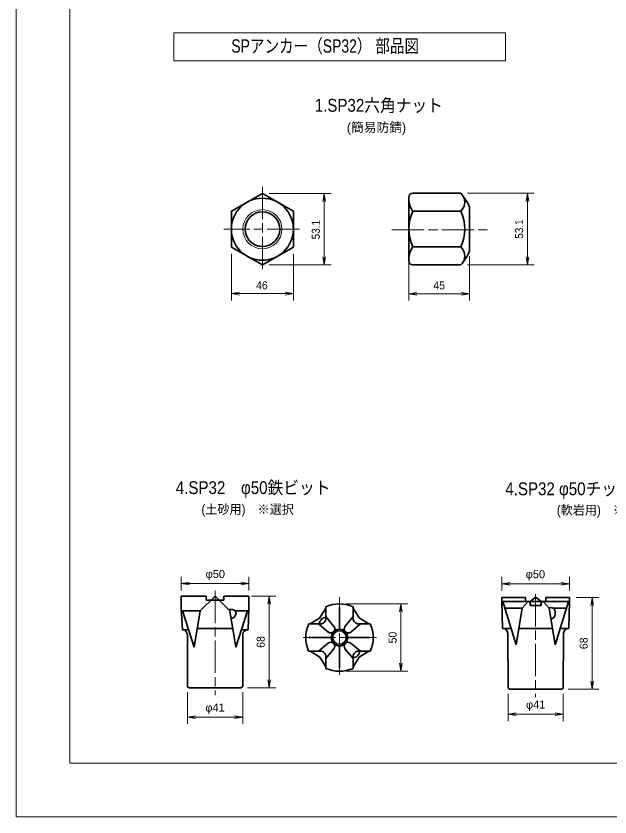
# Model space of a CAD drawing. Units: millimetres at full size, sheet at 1:2. Extents: x 0 to 1680, y 0 to 1188.
# Drawn here: x 0 to 440, y 0 to 594 of the extents above; entities that cross this region are included whole.
import ezdxf
from ezdxf.enums import TextEntityAlignment as Align

# ---------------------------------------------------------------- set-up
doc = ezdxf.new("R2010")
doc.units = ezdxf.units.MM
doc.header["$LTSCALE"] = 2
doc.linetypes.add('CHAIN', pattern=[18.5, 12, -1.5, 3.5, -1.5])
for name, color, linetype, lineweight in [('1外形線', 7, 'Continuous', 35), ('2細い実線', 3, 'Continuous', 20), ('4中心線', 1, 'CHAIN', 13), ('6寸法線', 4, 'Continuous', 13), ('7 枠・タイトル', 7, 'Continuous', 13)]:
    doc.layers.add(name, color=color, linetype=linetype, lineweight=lineweight)
doc.styles.add('ＭＳ Ｐゴシック', font='')
doc.styles.get('ＭＳ Ｐゴシック').set_extended_font_data('MS PGothic')

# ---------------------------------------------------------------- blocks, each defined once
blk = doc.blocks.new('open_arrow')
at = {"color": 0, "linetype": 'Continuous', "lineweight": -2}
blk.add_lwpolyline([(7.5, 1.25), (0, 0), (7.5, -1.25)], dxfattribs=at)

msp = doc.modelspace()

# ---------------------------------------------------------------- linework, layer by layer
at = {"layer": '1外形線'}
for p, q in [((159.678, 449.176), (182.678, 462.455)), ((182.678, 462.455), (205.678, 449.176)), ((291.257, 412.446), (291.257, 459.546)), ((294.257, 462.546), (329.757, 462.546)), ((336.257, 419.452), (336.257, 452.541)), ((159.678, 449.176), (159.678, 422.635)), ((205.678, 449.176), (205.678, 422.635)), ((294.257, 449.271), (329.757, 449.271)), ((159.678, 422.635), (182.678, 409.355)), ((182.678, 409.355), (205.678, 422.635)), ((294.257, 422.721), (329.757, 422.721)), ((294.257, 409.446), (329.757, 409.446)), ((122.576, 163.787), (122.576, 154.787)), ((122.576, 163.787), (141.076, 163.787)), ((136.596, 152.787), (146.889, 163.08)), ((141.076, 163.787), (141.076, 160.787)), ((141.076, 160.787), (144.596, 160.787)), ((144.162, 160.787), (150.99, 160.787)), ((158.596, 152.787), (148.303, 163.08)), ((150.596, 160.787), (154.076, 160.787)), ((154.076, 163.787), (154.076, 160.787)), ((154.076, 163.787), (172.576, 163.787)), ((172.576, 163.787), (172.576, 154.785)), ((360.324, 162.787), (360.324, 159.787)), ((360.324, 162.787), (377.824, 162.787)), ((377.824, 162.787), (377.824, 159.787)), ((381.324, 159.787), (384.688, 162.559)), ((389.324, 159.787), (385.96, 162.559)), ((392.824, 162.787), (410.324, 162.787)), ((392.824, 162.787), (392.824, 159.787)), ((410.324, 162.787), (410.324, 159.787)), ((122.576, 154.787), (123.414, 138.789)), ((172.576, 154.787), (172.041, 138.788)), ((229.711, 154.814), (225.306, 147.579)), ((229.719, 147.197), (229.71, 155.903)), ((239.847, 139.569), (239.847, 155.569)), ((249.984, 147.219), (249.975, 155.925)), ((249.984, 147.219), (249.975, 155.925)), ((249.984, 154.814), (254.389, 147.579)), ((360.324, 159.787), (360.824, 139.787)), ((360.324, 159.787), (381.324, 159.787)), ((360.936, 159.787), (370.834, 127.667)), ((362.477, 154.787), (375.324, 154.787)), ((375.324, 154.787), (370.834, 127.667)), ((375.324, 154.787), (379.824, 159.787)), ((381.324, 156.787), (381.074, 159.787)), ((381.324, 159.787), (389.324, 159.787)), ((381.324, 159.787), (381.324, 157.787)), ((381.324, 156.787), (389.324, 156.787)), ((389.324, 156.787), (389.574, 159.787)), ((389.324, 159.787), (389.324, 157.787)), ((389.324, 159.787), (410.324, 159.787)), ((395.324, 154.787), (390.824, 159.787)), ((395.324, 154.787), (399.822, 127.621)), ((395.701, 154.787), (395.324, 154.787)), ((408.174, 154.787), (398.342, 154.787)), ((409.711, 159.787), (399.822, 127.621)), ((410.324, 159.787), (409.824, 139.787)), ((122.682, 152.787), (136.596, 152.787)), ((123.455, 152.787), (132.093, 125.961)), ((132.093, 125.961), (136.669, 152.86)), ((163.06, 125.961), (158.478, 152.905)), ((172.509, 152.787), (162.48, 152.787)), ((171.698, 152.787), (163.06, 125.961)), ((235.776, 141.35), (229.713, 148.626)), ((243.94, 141.359), (249.987, 148.648)), ((243.94, 141.359), (249.987, 148.648)), ((225.719, 143.197), (217.013, 143.207)), ((225.306, 147.579), (218.089, 143.155)), ((231.572, 137.133), (224.277, 143.172)), ((248.152, 137.151), (255.435, 143.205)), ((248.152, 137.151), (255.435, 143.205)), ((254.006, 143.202), (262.711, 143.202)), ((254.006, 143.202), (262.711, 143.202)), ((254.389, 147.579), (261.606, 143.155)), ((123.447, 138.788), (127.963, 138.788)), ((134.838, 139.787), (160.314, 139.787)), ((167.19, 138.789), (172.041, 138.789)), ((360.824, 139.787), (367.099, 139.787)), ((372.84, 139.787), (385.324, 139.787)), ((397.807, 139.787), (385.324, 139.787)), ((409.824, 139.787), (403.562, 139.787)), ((127.076, 135.085), (127.076, 97.287)), ((168.076, 135.513), (168.076, 97.287)), ((233.347, 133.069), (217.347, 133.069)), ((246.347, 133.069), (262.347, 133.069)), ((364.777, 135.542), (364.84, 96.282)), ((405.87, 135.542), (405.808, 96.282)), ((231.557, 128.977), (224.269, 122.93)), ((235.765, 124.764), (229.711, 117.482)), ((239.847, 126.569), (239.847, 110.569)), ((243.94, 124.779), (249.987, 117.49)), ((248.152, 128.987), (255.435, 122.932)), ((225.697, 122.932), (216.992, 122.941)), ((218.072, 122.936), (225.302, 118.524)), ((229.715, 118.91), (229.715, 110.205)), ((249.984, 118.919), (249.975, 110.213)), ((254.006, 122.936), (262.711, 122.936)), ((261.623, 122.936), (254.393, 118.524)), ((225.302, 118.524), (229.719, 111.302)), ((254.393, 118.524), (249.976, 111.302)), ((128.576, 95.787), (166.576, 95.787)), ((366.324, 94.787), (404.324, 94.787))]:
    msp.add_line(p, q, dxfattribs=at)
for centre, radius in [((182.678, 435.905), 22.993), ((182.678, 435.905), 12.85), ((239.847, 133.05), 6.14), ((239.833, 133.083), 5)]:
    msp.add_circle(centre, radius, dxfattribs=at)
for centre, radius, start, end in [((294.257, 459.546), 3, 90, 180), ((306.257, 458.271), 15, 180, 216.8699), ((299.839, 435.996), 40, 24.43173, 41.58647), ((323.895, 455.909), 8.855, 311.44966, 30.68165), ((322.128, 435.996), 30.871, 154.53143, 205.46857), ((301.886, 435.996), 30.871, 334.53143, 25.46857), ((306.257, 413.721), 15, 143.1301, 180), ((323.895, 416.084), 8.855, 329.31797, 48.55029), ((299.839, 435.996), 40, 318.41353, 335.56827), ((294.257, 412.446), 3, 180, 270), ((147.596, 162.373), 1, 44.99969, 135), ((385.324, 161.787), 1, 50.51384, 129.48643), ((239.879, 133.007), 25.043, 66.22496, 113.95856), ((382.324, 157.787), 1, 180, 270), ((388.324, 157.787), 1, 270, 0), ((239.909, 133.037), 25.043, 156.04142, 203.77503), ((225.719, 147.171), 4, 269.80798, 0.37628), ((253.984, 147.202), 4, 179.74656, 270.31486), ((239.805, 133.081), 25.043, 336.10286, 23.83647), ((123.207, 134.922), 3.873, 2.40625, 86.94202), ((172.012, 134.799), 4, 94.39257, 169.71768), ((233.413, 139.502), 3, 228.59997, 38.02067), ((246.307, 139.516), 3, 138.53854, 307.95925), ((360.784, 135.77), 4, 356.73209, 90), ((409.864, 135.77), 4, 90, 183.26791), ((233.4, 126.609), 3, 318.4771, 127.89781), ((246.307, 126.622), 3, 52.04075, 221.46146), ((225.715, 118.932), 4, 359.68512, 90.25342), ((253.984, 118.936), 4, 89.68514, 180.25344), ((239.835, 133.112), 25.043, 246.16352, 293.89712), ((128.576, 97.287), 1.5, 180, 270), ((166.576, 97.287), 1.5, 270, 0), ((366.34, 96.287), 1.5, 180, 270), ((404.308, 96.287), 1.5, 270, 0)]:
    msp.add_arc(centre, radius, start, end, dxfattribs=at)
for centre, major_axis, ratio, start_param, end_param in [((397.021, 151.287), (0, 3.958), 0.714598, 4.712389, 6.9089501), ((159.134, 151.378), (-3.985, 0), 0.650921, 3.1415927, 5.1052524), ((159.134, 151.378), (-0.483, 4.195), 0.943128, 3.082681, 4.6042421), ((397.021, 151.287), (0, 4.345), 0.65093, 2.9974813, 4.712389), ((227.864, 145.111), (-2.472, -2.478), 0.588796, 3.4771399, 5.9851153), ((251.921, 121.079), (-2.475, -2.475), 0.588796, 0.29807, 2.8060454)]:
    msp.add_ellipse(centre, major_axis=major_axis, ratio=ratio, start_param=start_param, end_param=end_param, dxfattribs=at)
at = {"layer": '2細い実線'}
msp.add_circle((182.678, 435.905), 14.5, dxfattribs=at)
at = {"layer": '4中心線'}
for p, q in [((182.678, 467.362), (182.678, 404.047)), ((210.311, 435.905), (154.211, 435.905)), ((278.661, 435.557), (352.106, 435.557)), ((147.576, 167.806), (147.576, 90.24)), ((239.847, 163.024), (239.847, 105.321)), ((385.324, 165.356), (385.324, 88.826)), ((212.986, 133.069), (267.198, 133.069))]:
    msp.add_line(p, q, dxfattribs=at)
at = {"layer": '6寸法線'}
for p, q in [((187.758, 462.455), (233.584, 462.455)), ((228.504, 409.355), (228.504, 462.455)), ((334.837, 462.546), (384.323, 462.546)), ((379.243, 462.546), (379.243, 409.446)), ((159.678, 417.555), (159.678, 383.016)), ((205.678, 417.555), (205.678, 383.016)), ((336.257, 415.872), (336.257, 382.94)), ((291.257, 411.218), (291.257, 382.94)), ((187.758, 409.355), (233.584, 409.355)), ((334.837, 409.446), (384.323, 409.446)), ((159.678, 388.096), (205.678, 388.096)), ((291.257, 388.02), (336.257, 388.02)), ((122.576, 167.867), (122.576, 178.179)), ((122.576, 173.099), (172.616, 173.099)), ((172.616, 167.867), (172.616, 178.179)), ((360.324, 167.867), (360.324, 178.025)), ((360.324, 172.945), (410.324, 172.945)), ((410.324, 167.867), (410.324, 178.025)), ((174.589, 163.787), (192.732, 163.787)), ((187.652, 163.787), (187.652, 95.787)), ((415.404, 162.787), (432.192, 162.787)), ((427.112, 162.787), (427.112, 94.787)), ((244.919, 158.05), (290.518, 158.05)), ((285.438, 158.05), (285.438, 108.069)), ((244.912, 108.069), (290.518, 108.069)), ((171.656, 95.787), (192.732, 95.787)), ((127.076, 92.661), (127.076, 68.959)), ((168.076, 92.661), (168.076, 68.959)), ((364.824, 91.207), (364.824, 71.161)), ((405.824, 91.207), (405.824, 71.161)), ((409.404, 94.787), (432.192, 94.787)), ((127.076, 74.039), (168.076, 74.039)), ((364.824, 76.241), (405.824, 76.241))]:
    msp.add_line(p, q, dxfattribs=at)
at = {"layer": '7 枠・タイトル'}
for p, q in [((0, 1188), (0, 0)), ((40, 1148), (40, 40)), ((117.024, 560.856), (117.024, 581.654)), ((117.024, 581.654), (362.952, 581.654)), ((362.952, 560.856), (362.952, 581.654)), ((117.024, 560.856), (362.952, 560.856)), ((40, 40), (1640, 40)), ((0, 0), (1680, 0))]:
    msp.add_line(p, q, dxfattribs=at)

# ---------------------------------------------------------------- block references
at = {"layer": '6寸法線', "xscale": 0.8, "yscale": 0.8}
for p, rotation in [((228.504, 462.455), 270), ((379.243, 462.546), 270), ((228.504, 409.355), 90), ((379.243, 409.446), 90), ((205.678, 388.096), 180), ((336.257, 388.02), 180), ((172.616, 173.099), 180), ((410.324, 172.945), 180), ((187.652, 163.787), 270), ((427.112, 162.787), 270), ((285.438, 158.05), 270), ((285.438, 108.069), 90), ((187.652, 95.787), 90), ((427.112, 94.787), 90), ((405.824, 76.241), 180), ((168.076, 74.039), 180)]:
    msp.add_blockref('open_arrow', p, dxfattribs=dict(at, rotation=rotation))
for p in [(159.678, 388.096), (291.257, 388.02), (122.576, 173.099), (360.324, 172.945), (364.824, 76.241), (127.076, 74.039)]:
    msp.add_blockref('open_arrow', p, dxfattribs=at)

# ---------------------------------------------------------------- texts
at = {"layer": '6寸法線', "style": 'ＭＳ Ｐゴシック', "width": 0.95}
for p in [(222.304, 435.557), (373.043, 435.996)]:
    msp.add_text('53.1', height=5.938, rotation=90, dxfattribs=at).set_placement(p, align=Align.MIDDLE_CENTER)
at = {"layer": '6寸法線', "style": 'ＭＳ Ｐゴシック'}
for s, p in [('46', (182.329, 394.296)), ('45', (313.757, 394.22))]:
    msp.add_text(s, height=5.938, dxfattribs=at).set_placement(p, align=Align.MIDDLE_CENTER)
at = {"layer": '6寸法線', "style": 'ＭＳ Ｐゴシック', "width": 1.05}
for s, p in [('φ50', (147.763, 180.202)), ('φ50', (385.136, 180.048)), ('φ41', (147.576, 81.142)), ('φ41', (385.324, 83.344))]:
    msp.add_text(s, height=5.938, dxfattribs=at).set_placement(p, align=Align.MIDDLE_CENTER)
at = {"layer": '6寸法線', "style": 'ＭＳ Ｐゴシック'}
for s, p in [('50', (279.238, 133.059)), ('68', (181.452, 129.787)), ('68', (420.912, 128.787))]:
    msp.add_text(s, height=5.938, rotation=90, dxfattribs=at).set_placement(p, align=Align.MIDDLE_CENTER)
at = {"layer": '7 枠・タイトル', "style": 'ＭＳ Ｐゴシック', "width": 0.8}
msp.add_text('SPアンカー（SP32） 部品図', height=9.897, dxfattribs=at).set_placement((159.63, 563.87), align=Align.BOTTOM_LEFT)
at = {"layer": '7 枠・タイトル', "style": 'ＭＳ Ｐゴシック', "width": 0.9}
msp.add_text('1.SP32六角ナット', height=9.501, dxfattribs=at).set_placement((316.527, 527.766), align=Align.MIDDLE_RIGHT)
at = {"layer": '7 枠・タイトル', "style": 'ＭＳ Ｐゴシック'}
msp.add_text('(簡易防錆)', height=6.928, dxfattribs=at).set_placement((267.277, 511.419), align=Align.MIDDLE_CENTER)
for s, height, width, p in [('4.SP32\u3000φ50鉄ビット', 9.501, 0.9, (175.824, 244.246)), ('4.SP32 φ50チップ付きビット', 9.501, 0.9, (439.239, 243.396)), ('(土砂用)\u3000※選択', 6.928, 0.95, (171.766, 228.23)), ('(軟岩用)\u3000※選択', 6.928, 0.95, (435.274, 227.637))]:
    msp.add_text(s, height=height, dxfattribs=dict(at, width=width)).set_placement(p, align=Align.MIDDLE_CENTER)

doc.saveas('drawing.dxf')
